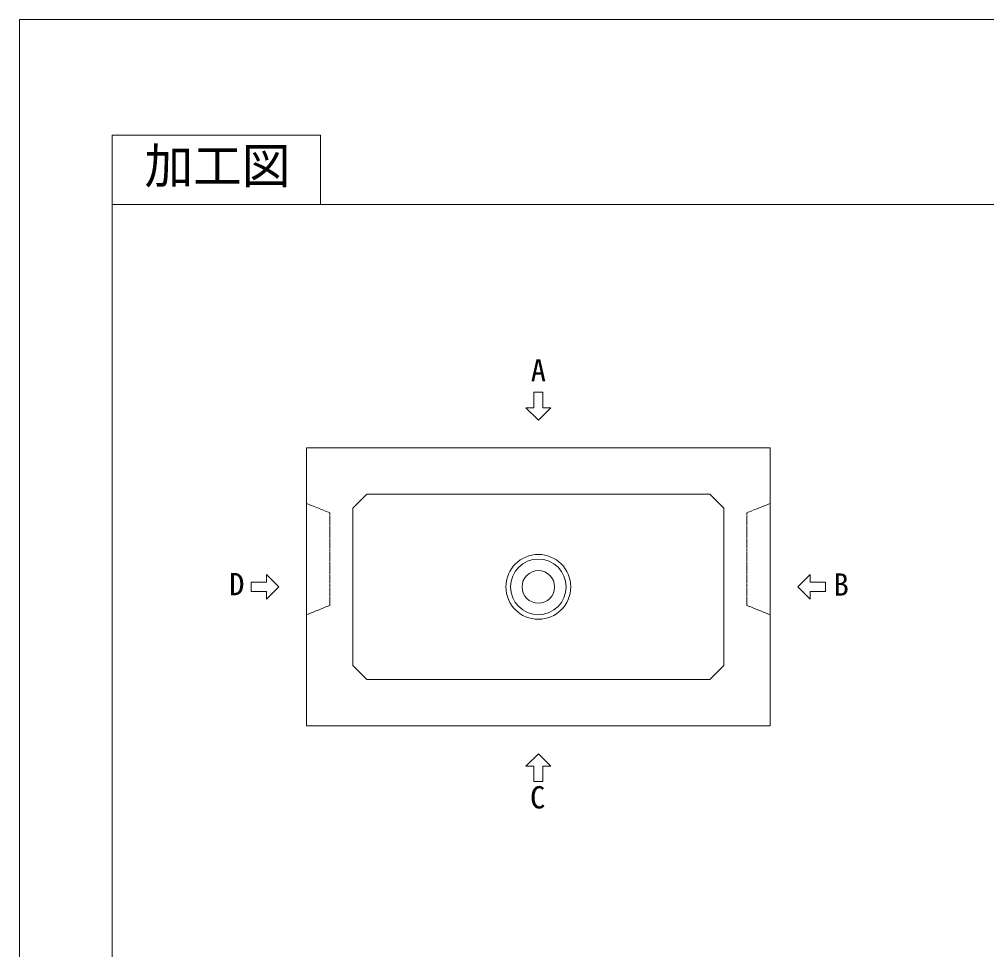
# Model space of a CAD drawing. Units: millimetres, scale not verified. Extents: x -2970 to 2970, y -2100 to 2100.
# Drawn here: x -2970 to -883, y 92 to 2100 of the extents above; entities that cross this region are included whole.
import ezdxf
from ezdxf.enums import TextEntityAlignment as Align

# ---------------------------------------------------------------- set-up
doc = ezdxf.new("R2010")
doc.units = ezdxf.units.MM
doc.header["$LTSCALE"] = 10
doc.linetypes.add('LONG_DASHED1', pattern=[7, 6, -1])
for name, color, linetype, lineweight in [('0-0_D-TTL', 7, 'Continuous', 9), ('0-1_Defpoints', 7, 'Continuous', 9), ('0-3_D-TTL-TXT', 7, 'Continuous', 9), ('0-4_D-STR-TXT', 7, 'Continuous', 9), ('0-8_D-STR', 7, 'LONG_DASHED1', 9)]:
    doc.layers.add(name, color=color, linetype=linetype, lineweight=lineweight)
doc.styles.add('ＭＳ ゴシック', font='')
doc.styles.get('ＭＳ ゴシック').set_extended_font_data('MS Gothic')

# ---------------------------------------------------------------- blocks, each defined once
blk = doc.blocks.new('A$C4DE05FD1')
at = {"layer": '0-0_D-TTL', "color": 134}
for p, q in [((2000, 39500), (2000, 2000)), ((2000, 38000), (57400, 38000))]:
    blk.add_line(p, q, dxfattribs=at)
blk.add_lwpolyline([(2000, 39500), (6500, 39500), (6500, 38000)], dxfattribs=at)
at = {"layer": '0-1_Defpoints', "color": 134}
for q in [(0, 0), (59400, 42000)]:
    blk.add_line((0, 42000), q, dxfattribs=at)
at = {"layer": '0-3_D-TTL-TXT', "style": 'ＭＳ ゴシック'}
blk.add_text('加工図', height=769.7, dxfattribs=at).set_placement((2699.9, 38223.7), align=Align.BOTTOM_LEFT)
blk = doc.blocks.new('A$C0CB62706')
at = {"layer": '0-8_D-STR', "linetype": 'Continuous'}
for p, q in [((-5000, 3000), (-5000, -3000)), ((-5000, 3000), (5000, 3000)), ((5000, 3000), (5000, -3000)), ((-3700, 2000), (-4000, 1700)), ((-3700, 2000), (3700, 2000)), ((3700, 2000), (4000, 1700)), ((-4000, 1700), (-4000, -1700)), ((4000, 1700), (4000, -1704)), ((-4000, -1700), (-3700, -2000)), ((4000, -1700), (3700, -2000)), ((-3700, -2000), (3700, -2000)), ((-5000, -3000), (5000, -3000))]:
    blk.add_line(p, q, dxfattribs=at)
at = {"layer": '0-8_D-STR'}
for p, q in [((-5000, 1800), (-4500, 1600)), ((5000, 1800), (4500, 1600))]:
    blk.add_line(p, q, dxfattribs=at)
for points in [[(-4500, 1600), (-4500, -400), (-5000, -600)], [(4500, 1600), (4500, -400), (5000, -600)]]:
    blk.add_lwpolyline(points, dxfattribs=at)
at = {"layer": '0-8_D-STR', "linetype": 'Continuous'}
for radius in [700, 600, 352]:
    blk.add_circle((0, 0), radius, dxfattribs=at)
blk = doc.blocks.new('A$C13A32EE1')
at = {"layer": '0-4_D-STR-TXT'}
for p, q in [((75, 200), (75, 450)), ((0, 0), (-200, 200)), ((-75, 200), (-200, 200)), ((0, 0), (200, 200)), ((75, 200), (200, 200))]:
    blk.add_line(p, q, dxfattribs=at)
blk.add_lwpolyline([(75, 450), (-75, 450), (-75, 200)], dxfattribs=at)

msp = doc.modelspace()

# ---------------------------------------------------------------- block references
at = {"layer": '0-0_D-TTL', "xscale": 0.1, "yscale": 0.1}
msp.add_blockref('A$C4DE05FD1', (-2970, -2100), dxfattribs=at)
at = {"layer": '0-4_D-STR-TXT', "xscale": 0.1333333, "yscale": 0.1333333}
msp.add_blockref('A$C13A32EE1', (-1850, 1235), dxfattribs=at)
at = {"layer": '0-4_D-STR-TXT', "yscale": 0.1333333}
for p, xscale, rotation in [((-2410, 875), 0.1333333, 90), ((-1290, 875), -0.1333333, 270), ((-1850, 515), -0.1333333, 180)]:
    msp.add_blockref('A$C13A32EE1', p, dxfattribs=dict(at, xscale=xscale, rotation=rotation))
at = {"layer": '0-8_D-STR', "xscale": 0.1, "yscale": 0.1}
msp.add_blockref('A$C0CB62706', (-1850, 875), dxfattribs=at)

# ---------------------------------------------------------------- texts
at = {"layer": '0-4_D-STR-TXT', "style": 'ＭＳ ゴシック'}
for s, p in [('A', (-1866.3, 1303.93)), ('D', (-2517.03, 842.53)), ('B', (-1212.68, 841.63)), ('C', (-1867.85, 382.38))]:
    msp.add_text(s, height=48.09, dxfattribs=at).set_placement(p, align=Align.BOTTOM_LEFT)

doc.saveas('drawing.dxf')
